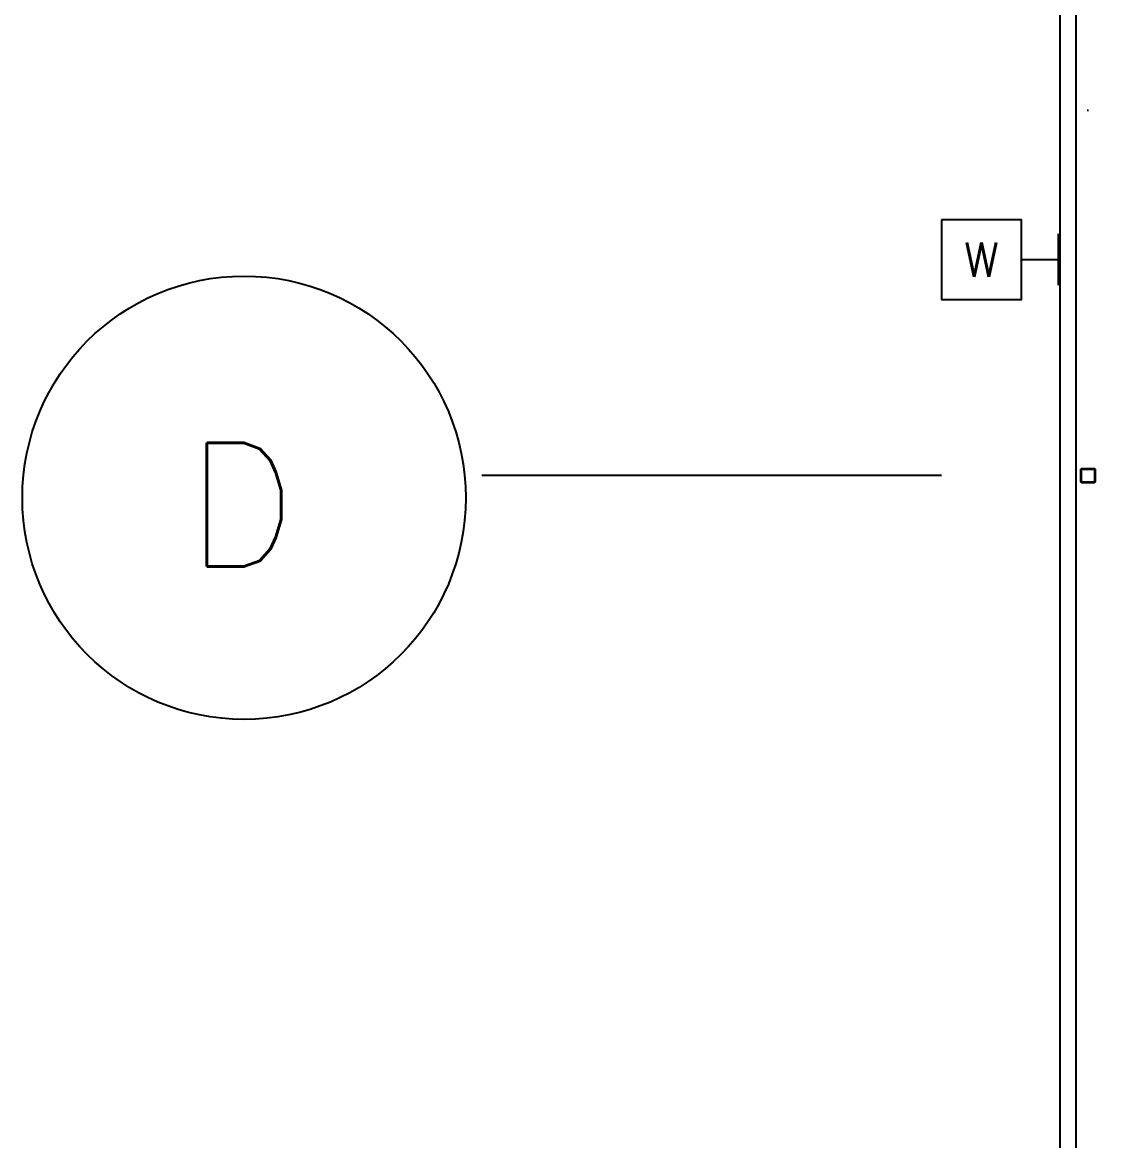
# Model space of a CAD drawing. Header units: millimetres. Extents: x 626570 to 643256, y 6233 to 11343.
# Drawn here: x 626570 to 627110, y 9118 to 9670 of the extents above; entities that cross this region are included whole.
import ezdxf
from ezdxf.enums import TextEntityAlignment as Align

# ---------------------------------------------------------------- set-up
doc = ezdxf.new("R2010")
doc.units = ezdxf.units.MM
doc.header["$LTSCALE"] = 4000
doc.header["$MEASUREMENT"] = 0
doc.linetypes.add('DASHDOT', pattern=[1, 0.5, -0.25, 0, -0.25])
doc.layers.get('0').update_dxf_attribs({"linetype": 'CONTINUOUS'})
for name, color, linetype in [('2012-201_WALL-FLEXWALL', 7, 'CONTINUOUS'), ('LTG', 6, 'CONTINUOUS'), ('MASTERFOUNDATION_1', 4, 'DASHDOT'), ('MASTERFOUNDATION_2', 7, 'CONTINUOUS'), ('MASTERFOUNDATION_25', 7, 'CONTINUOUS')]:
    doc.layers.add(name, color=color, linetype=linetype)
doc.styles.add('ROMANS', font='ROMANS')
doc.styles.get("Standard").update_dxf_attribs({"font": 'simplex.shx'})

# ---------------------------------------------------------------- blocks, each defined once
blk = doc.blocks.new('WL')
for p, q in [((0, -322), (0, 322)), ((-465, 0), (0, 0))]:
    blk.add_line(p, q)
blk.add_lwpolyline([(-1465, 500), (-1465, -500), (-465, -500), (-465, 500)], close=True)
blk.add_text('W', height=430).set_placement((-965, 0), align=Align.MIDDLE)

msp = doc.modelspace()

# ---------------------------------------------------------------- linework, layer by layer
at = {"layer": '2012-201_WALL-FLEXWALL', "linetype": 'Continuous'}
for p, q in [((627081.97, 8848.5), (627081.97, 10900.39)), ((627089.85, 8848.5), (627089.85, 10892.51))]:
    msp.add_line(p, q, dxfattribs=at)
at = {"layer": 'MASTERFOUNDATION_1', "linetype": 'DASHDOT'}
for p, q in [((627095.75, 6626.93), (627095.75, 11123.23)), ((643023.86, 9446.61), (626796.64, 9446.61))]:
    msp.add_line(p, q, dxfattribs=at)
at = {"layer": 'MASTERFOUNDATION_2', "linetype": 'Continuous'}
msp.add_circle((626679.41, 9435.67), 109.38, dxfattribs=at)
at = {"layer": 'MASTERFOUNDATION_25', "linetype": 'Continuous', "flags": 128}
for points in [[(627092.87, 9450.11), (627098.63, 9450.11), (627098.65, 9450.11), (627098.67, 9450.11), (627098.7, 9450.1), (627098.72, 9450.1), (627098.74, 9450.1), (627098.76, 9450.09), (627098.78, 9450.09), (627098.8, 9450.08), (627098.82, 9450.08), (627098.84, 9450.07), (627098.86, 9450.06), (627098.88, 9450.05), (627098.9, 9450.05), (627098.92, 9450.04), (627098.94, 9450.02), (627098.96, 9450.01), (627098.98, 9450), (627099, 9449.99), (627099.01, 9449.98), (627099.03, 9449.96), (627099.05, 9449.95), (627099.06, 9449.93), (627099.08, 9449.92), (627099.09, 9449.9), (627099.11, 9449.89), (627099.12, 9449.87), (627099.13, 9449.85), (627099.15, 9449.83), (627099.16, 9449.82), (627099.17, 9449.8), (627099.18, 9449.78), (627099.19, 9449.76), (627099.2, 9449.74), (627099.21, 9449.72), (627099.21, 9449.7), (627099.22, 9449.68), (627099.23, 9449.66), (627099.23, 9449.64), (627099.24, 9449.62), (627099.24, 9449.59), (627099.25, 9449.57), (627099.25, 9449.55), (627099.25, 9449.53), (627099.25, 9449.51), (627099.25, 9449.49), (627099.25, 9443.73), (627099.25, 9443.71), (627099.25, 9443.69), (627099.25, 9443.66), (627099.25, 9443.64), (627099.24, 9443.62), (627099.24, 9443.6), (627099.23, 9443.58), (627099.23, 9443.56), (627099.22, 9443.54), (627099.21, 9443.52), (627099.21, 9443.5), (627099.2, 9443.48), (627099.19, 9443.46), (627099.18, 9443.44), (627099.17, 9443.42), (627099.16, 9443.4), (627099.15, 9443.38), (627099.13, 9443.36), (627099.12, 9443.35), (627099.11, 9443.33), (627099.09, 9443.31), (627099.08, 9443.3), (627099.06, 9443.28), (627099.05, 9443.27), (627099.03, 9443.25), (627099.01, 9443.24), (627099, 9443.23), (627098.98, 9443.21), (627098.96, 9443.2), (627098.94, 9443.19), (627098.92, 9443.18), (627098.9, 9443.17), (627098.88, 9443.16), (627098.86, 9443.15), (627098.84, 9443.15), (627098.82, 9443.14), (627098.8, 9443.13), (627098.78, 9443.13), (627098.76, 9443.12), (627098.74, 9443.12), (627098.72, 9443.11), (627098.7, 9443.11), (627098.67, 9443.11), (627098.65, 9443.11), (627098.63, 9443.11), (627092.87, 9443.11), (627092.85, 9443.11), (627092.83, 9443.11), (627092.81, 9443.11), (627092.79, 9443.11), (627092.77, 9443.12), (627092.74, 9443.12), (627092.72, 9443.13), (627092.7, 9443.13), (627092.68, 9443.14), (627092.66, 9443.15), (627092.64, 9443.15), (627092.62, 9443.16), (627092.6, 9443.17), (627092.58, 9443.18), (627092.56, 9443.19), (627092.54, 9443.2), (627092.53, 9443.21), (627092.51, 9443.23), (627092.49, 9443.24), (627092.47, 9443.25), (627092.46, 9443.27), (627092.44, 9443.28), (627092.43, 9443.3), (627092.41, 9443.31), (627092.4, 9443.33), (627092.38, 9443.35), (627092.37, 9443.36), (627092.36, 9443.38), (627092.35, 9443.4), (627092.34, 9443.42), (627092.33, 9443.44), (627092.32, 9443.46), (627092.31, 9443.48), (627092.3, 9443.5), (627092.29, 9443.52), (627092.28, 9443.54), (627092.28, 9443.56), (627092.27, 9443.58), (627092.27, 9443.6), (627092.26, 9443.62), (627092.26, 9443.64), (627092.26, 9443.66), (627092.25, 9443.69), (627092.25, 9443.71), (627092.25, 9443.73), (627092.25, 9449.49), (627092.25, 9449.51), (627092.25, 9449.53), (627092.26, 9449.55), (627092.26, 9449.57), (627092.26, 9449.59), (627092.27, 9449.62), (627092.27, 9449.64), (627092.28, 9449.66), (627092.28, 9449.68), (627092.29, 9449.7), (627092.3, 9449.72), (627092.31, 9449.74), (627092.32, 9449.76), (627092.33, 9449.78), (627092.34, 9449.8), (627092.35, 9449.82), (627092.36, 9449.83), (627092.37, 9449.85), (627092.38, 9449.87), (627092.4, 9449.89), (627092.41, 9449.9), (627092.43, 9449.92), (627092.44, 9449.93), (627092.46, 9449.95), (627092.47, 9449.96), (627092.49, 9449.98), (627092.51, 9449.99), (627092.53, 9450), (627092.54, 9450.01), (627092.56, 9450.02), (627092.58, 9450.04), (627092.6, 9450.05), (627092.62, 9450.05), (627092.64, 9450.06), (627092.66, 9450.07), (627092.68, 9450.08), (627092.7, 9450.08), (627092.72, 9450.09), (627092.74, 9450.09), (627092.77, 9450.1), (627092.79, 9450.1), (627092.81, 9450.1), (627092.83, 9450.11), (627092.85, 9450.11), (627092.87, 9450.11)], [(627092.87, 9449.8), (627098.63, 9449.8), (627098.64, 9449.8), (627098.65, 9449.79), (627098.66, 9449.79), (627098.67, 9449.79), (627098.68, 9449.79), (627098.69, 9449.79), (627098.71, 9449.79), (627098.72, 9449.78), (627098.73, 9449.78), (627098.74, 9449.78), (627098.75, 9449.77), (627098.76, 9449.77), (627098.77, 9449.76), (627098.78, 9449.76), (627098.79, 9449.75), (627098.79, 9449.75), (627098.8, 9449.74), (627098.81, 9449.74), (627098.82, 9449.73), (627098.83, 9449.72), (627098.84, 9449.72), (627098.85, 9449.71), (627098.85, 9449.7), (627098.86, 9449.69), (627098.87, 9449.69), (627098.87, 9449.68), (627098.88, 9449.67), (627098.89, 9449.66), (627098.89, 9449.65), (627098.9, 9449.64), (627098.9, 9449.63), (627098.91, 9449.62), (627098.91, 9449.61), (627098.92, 9449.6), (627098.92, 9449.59), (627098.92, 9449.58), (627098.93, 9449.57), (627098.93, 9449.56), (627098.93, 9449.55), (627098.93, 9449.54), (627098.94, 9449.53), (627098.94, 9449.52), (627098.94, 9449.51), (627098.94, 9449.5), (627098.94, 9449.49), (627098.94, 9443.73), (627098.94, 9443.72), (627098.94, 9443.71), (627098.94, 9443.7), (627098.94, 9443.69), (627098.93, 9443.68), (627098.93, 9443.67), (627098.93, 9443.66), (627098.93, 9443.64), (627098.92, 9443.63), (627098.92, 9443.62), (627098.92, 9443.61), (627098.91, 9443.6), (627098.91, 9443.59), (627098.9, 9443.58), (627098.9, 9443.58), (627098.89, 9443.57), (627098.89, 9443.56), (627098.88, 9443.55), (627098.87, 9443.54), (627098.87, 9443.53), (627098.86, 9443.52), (627098.85, 9443.52), (627098.85, 9443.51), (627098.84, 9443.5), (627098.83, 9443.49), (627098.82, 9443.49), (627098.81, 9443.48), (627098.8, 9443.47), (627098.79, 9443.47), (627098.79, 9443.46), (627098.78, 9443.46), (627098.77, 9443.45), (627098.76, 9443.45), (627098.75, 9443.44), (627098.74, 9443.44), (627098.73, 9443.44), (627098.72, 9443.43), (627098.71, 9443.43), (627098.69, 9443.43), (627098.68, 9443.43), (627098.67, 9443.42), (627098.66, 9443.42), (627098.65, 9443.42), (627098.64, 9443.42), (627098.63, 9443.42), (627092.87, 9443.42), (627092.86, 9443.42), (627092.85, 9443.42), (627092.84, 9443.42), (627092.83, 9443.42), (627092.82, 9443.43), (627092.81, 9443.43), (627092.8, 9443.43), (627092.79, 9443.43), (627092.78, 9443.44), (627092.77, 9443.44), (627092.76, 9443.44), (627092.75, 9443.45), (627092.74, 9443.45), (627092.73, 9443.46), (627092.72, 9443.46), (627092.71, 9443.47), (627092.7, 9443.47), (627092.69, 9443.48), (627092.68, 9443.49), (627092.68, 9443.49), (627092.67, 9443.5), (627092.66, 9443.51), (627092.65, 9443.52), (627092.64, 9443.52), (627092.64, 9443.53), (627092.63, 9443.54), (627092.62, 9443.55), (627092.62, 9443.56), (627092.61, 9443.57), (627092.61, 9443.58), (627092.6, 9443.58), (627092.6, 9443.59), (627092.59, 9443.6), (627092.59, 9443.61), (627092.58, 9443.62), (627092.58, 9443.63), (627092.58, 9443.64), (627092.57, 9443.66), (627092.57, 9443.67), (627092.57, 9443.68), (627092.57, 9443.69), (627092.57, 9443.7), (627092.57, 9443.71), (627092.57, 9443.72), (627092.57, 9443.73), (627092.57, 9449.49), (627092.57, 9449.5), (627092.57, 9449.51), (627092.57, 9449.52), (627092.57, 9449.53), (627092.57, 9449.54), (627092.57, 9449.55), (627092.57, 9449.56), (627092.58, 9449.57), (627092.58, 9449.58), (627092.58, 9449.59), (627092.59, 9449.6), (627092.59, 9449.61), (627092.6, 9449.62), (627092.6, 9449.63), (627092.61, 9449.64), (627092.61, 9449.65), (627092.62, 9449.66), (627092.62, 9449.67), (627092.63, 9449.68), (627092.64, 9449.69), (627092.64, 9449.69), (627092.65, 9449.7), (627092.66, 9449.71), (627092.67, 9449.72), (627092.68, 9449.72), (627092.68, 9449.73), (627092.69, 9449.74), (627092.7, 9449.74), (627092.71, 9449.75), (627092.72, 9449.75), (627092.73, 9449.76), (627092.74, 9449.76), (627092.75, 9449.77), (627092.76, 9449.77), (627092.77, 9449.78), (627092.78, 9449.78), (627092.79, 9449.78), (627092.8, 9449.79), (627092.81, 9449.79), (627092.82, 9449.79), (627092.83, 9449.79), (627092.84, 9449.79), (627092.85, 9449.79), (627092.86, 9449.8), (627092.87, 9449.8)]]:
    msp.add_lwpolyline(points, close=True, dxfattribs=at)

# ---------------------------------------------------------------- block references
at = {"layer": 'LTG', "xscale": 0.03937008, "yscale": 0.03937008, "zscale": 0.03937008}
msp.add_blockref('WL', (627081.21, 9553.16), dxfattribs=at)

# ---------------------------------------------------------------- texts
at = {"layer": 'MASTERFOUNDATION_2', "linetype": 'Continuous', "style": 'ROMANS'}
msp.add_text(' D ', height=61.024, dxfattribs=at).set_placement((626678.06, 9432.18), align=Align.MIDDLE_CENTER)

doc.saveas('drawing.dxf')
